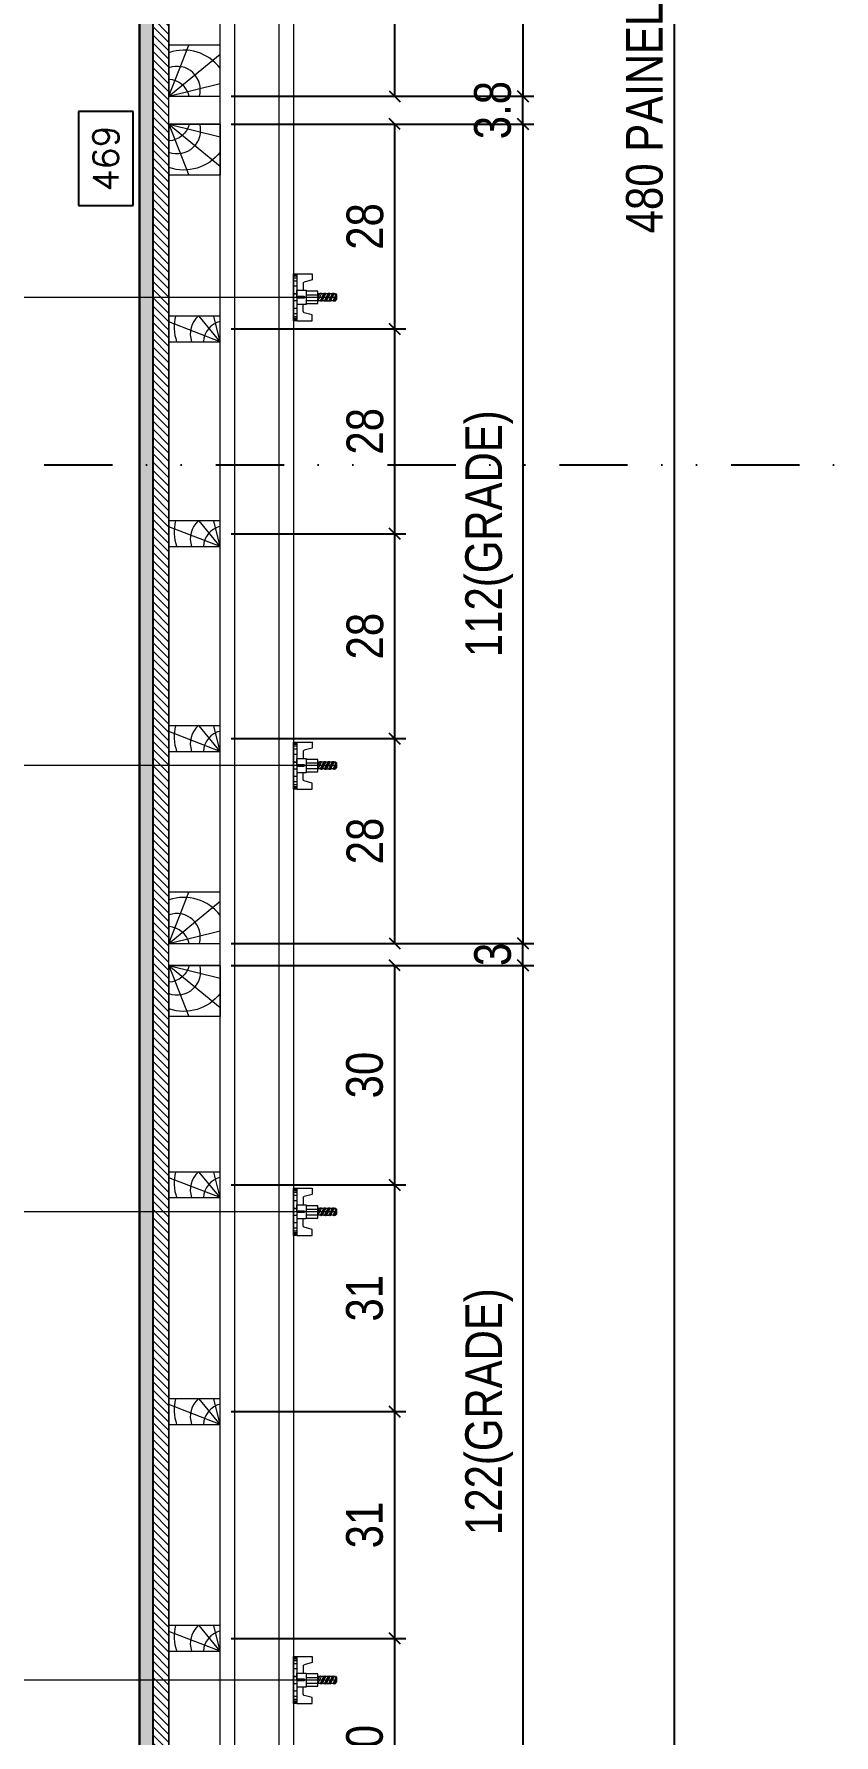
# Model space of a CAD drawing. Extents: x 13513 to 27878, y -21631 to 6985.
# Drawn here: x 18462.2 to 18608.7, y -2882.3 to -2570.7 of the extents above; entities that cross this region are included whole.
import ezdxf

# ---------------------------------------------------------------- set-up
doc = ezdxf.new("R2010")
doc.units = 0
doc.linetypes.add('DIVIDE2', pattern=[0.625, 0.25, -0.125, 0, -0.125, 0, -0.125])
for name, color, linetype in [('CHAPA', 1, 'Continuous'), ('COTA', 241, 'Continuous'), ('F-PILARES-S', 170, 'Continuous'), ('MEIO_PONT', 93, 'Continuous'), ('Nível', 160, 'Continuous'), ('SARRAFO', 251, 'Continuous')]:
    doc.layers.add(name, color=color, linetype=linetype)
for name, color, linetype, lineweight in [('Hachura', 251, 'Continuous', 9), ('Madeira', 126, 'Continuous', 18), ('Perfil Metálico', 224, 'Continuous', 18)]:
    doc.layers.add(name, color=color, linetype=linetype, lineweight=lineweight)
doc.styles.add('COTA TECNICA 2X', font='techl___.ttf', dxfattribs={"height": 10})
doc.styles.add('ROMANS', font='romans.shx')
doc.dimstyles.new('Cota Seção interna', dxfattribs={"dimtxt": 7, "dimasz": 6, "dimexe": 0.18, "dimexo": 2, "dimgap": -4, "dimtad": 3, "dimdec": 1, "dimlfac": 0.5, "dimzin": 12, "dimdsep": 46, "dimtxsty": 'ROMANS', "dimblk": 'ARCHTICK', "dimcen": 0.09, "dimse1": 1, "dimse2": 1, "dimsd1": 1, "dimsd2": 1, "dimclrd": 180, "dimclre": 5, "dimclrt": 1, "dimadec": 0, "dimazin": 3, "dimtfac": 1, "dimtdec": 1, "dimtofl": 0, "dimtmove": 0, "dimatfit": 3, "dimldrblk": 'ARCHTICK', "dimfxl": 1, "dimtolj": 1, "dimtzin": 0, "dimarcsym": 0})
doc.dimstyles.new('SECAO PILAR', dxfattribs={"dimtxt": 10, "dimasz": 3, "dimexe": 3, "dimexo": 3, "dimgap": 3, "dimtad": 1, "dimdec": 1, "dimlfac": 0.5, "dimzin": 12, "dimdsep": 46, "dimtxsty": 'COTA TECNICA 2X', "dimblk1": 'OBLIQUE', "dimblk2": 'OBLIQUE', "dimsah": 1, "dimcen": 0.9, "dimclrd": 256, "dimclre": 256, "dimclrt": 256, "dimadec": 1, "dimazin": 3, "dimtfac": 1, "dimtdec": 1, "dimtmove": 0, "dimatfit": 3, "dimfxl": 1, "dimtolj": 1, "dimtzin": 12, "dimarcsym": 0})

# ---------------------------------------------------------------- blocks, each defined once
blk = doc.blocks.new('*D497')
at = {"layer": 'COTA', "color": 180, "lineweight": -2, "transparency": 16777216}
for p, q in [((25694.85, -1949.31), (25679.85, -1949.31)), ((25679.85, -1949.31), (25679.85, -1974.98)), ((25694.85, -1974.98), (25694.85, -1949.31)), ((25679.85, -1974.98), (25694.85, -1974.98))]:
    blk.add_line(p, q, dxfattribs=at)
at = {"layer": 'Defpoints', "color": 0, "transparency": 16777216}
for p in [(25696.55, -1493.15), (25696.55, -2431.15), (25698.85, -2431.15)]:
    blk.add_point(p, dxfattribs=at)
at = {"layer": 'COTA', "color": 1, "transparency": 16777216, "insert": (25687.35, -1962.15), "char_height": 7, "attachment_point": 5, "rotation": 90, "style": 'ROMANS'}
blk.add_mtext('\\A1;469', dxfattribs=at)
blk = doc.blocks.new('_ArchTick')
at = {"color": 0, "linetype": 'ByBlock', "const_width": 0.15}
blk.add_lwpolyline([(-0.5, -0.5), (0.5, 0.5)], dxfattribs=at)
blk = doc.blocks.new('PONTALETE')
at = {"layer": 'Madeira'}
for q in [(2.71, 7), (7, 5.76), (7, 1.74)]:
    blk.add_line((0, 0), q, dxfattribs=at)
blk.add_lwpolyline([(0, 0), (7, 0), (7, 7), (0, 7)], close=True, dxfattribs=at)
for centre, radius, start, end in [((2.04, 0.06), 6.23, 37.2818, 109.0913), ((1.09, 0.9), 3.19, 343.603, 109.9847), ((-0.21, -0.78), 3.09, 14.6322, 86.0383)]:
    blk.add_arc(centre, radius, start, end, dxfattribs=at)
blk = doc.blocks.new('MEIO PONTALETE')
at = {"layer": 'Madeira'}
for q in [(2.71, 7), (3.5, 2.88), (3.5, 0.87)]:
    blk.add_line((0, 0), q, dxfattribs=at)
blk.add_lwpolyline([(0, 0), (3.5, 0), (3.5, 7), (0, 7)], close=True, dxfattribs=at)
for centre, radius, start, end in [((2.04, 0.06), 6.23, 76.4499, 109.0913), ((1.09, 0.9), 3.19, 40.9063, 109.9847), ((-0.21, -0.78), 3.09, 14.6322, 86.0383)]:
    blk.add_arc(centre, radius, start, end, dxfattribs=at)
blk = doc.blocks.new('_Oblique')
at = {"color": 0, "linetype": 'ByBlock', "lineweight": -2}
blk.add_line((-0.5, -0.5), (0.5, 0.5), dxfattribs=at)
blk = doc.blocks.new('*D551')
at = {"layer": 'COTA', "lineweight": -2, "transparency": 16777216}
for p, q in [((25721.58, -2182.74), (25804.29, -2182.74)), ((25801.29, -2182.74), (25801.29, -2426.75)), ((25721.61, -2426.75), (25804.29, -2426.75))]:
    blk.add_line(p, q, dxfattribs=at)
at = {"layer": 'Defpoints', "color": 0, "transparency": 16777216}
for p in [(25718.58, -2182.74), (25718.61, -2426.75), (25801.29, -2426.75)]:
    blk.add_point(p, dxfattribs=at)
at = {"layer": 'COTA', "lineweight": -2, "transparency": 16777216, "xscale": 3, "yscale": 3, "zscale": 3}
for p, rotation in [((25801.29, -2182.74), 90), ((25801.29, -2426.75), 270)]:
    blk.add_blockref('_Oblique', p, dxfattribs=dict(at, rotation=rotation))
at = {"layer": 'COTA', "transparency": 16777216, "insert": (25792.07, -2304.75), "char_height": 10, "attachment_point": 5, "rotation": 90, "style": 'COTA TECNICA 2X'}
blk.add_mtext('\\A1;122(GRADE)', dxfattribs=at)
blk = doc.blocks.new('*D552')
at = {"layer": 'COTA', "lineweight": -2, "transparency": 16777216}
for p, q in [((25721.59, -2242.75), (25769.29, -2242.75)), ((25766.29, -2304.75), (25766.29, -2242.75)), ((25721.59, -2304.75), (25769.29, -2304.75))]:
    blk.add_line(p, q, dxfattribs=at)
at = {"layer": 'Defpoints', "color": 0, "transparency": 16777216}
for p in [(25718.59, -2242.75), (25766.29, -2242.75), (25718.59, -2304.75)]:
    blk.add_point(p, dxfattribs=at)
at = {"layer": 'COTA', "lineweight": -2, "transparency": 16777216, "xscale": 3, "yscale": 3, "zscale": 3}
for p, rotation in [((25766.29, -2242.75), 90), ((25766.29, -2304.75), 270)]:
    blk.add_blockref('_Oblique', p, dxfattribs=dict(at, rotation=rotation))
at = {"layer": 'COTA', "transparency": 16777216, "insert": (25758.07, -2273.75), "char_height": 10, "attachment_point": 5, "rotation": 90, "style": 'COTA TECNICA 2X'}
blk.add_mtext('\\A1;31', dxfattribs=at)
blk = doc.blocks.new('*D553')
at = {"layer": 'COTA', "lineweight": -2, "transparency": 16777216}
for p, q in [((25721.59, -2182.74), (25769.29, -2182.74)), ((25766.29, -2242.75), (25766.29, -2182.74)), ((25721.59, -2242.75), (25769.29, -2242.75))]:
    blk.add_line(p, q, dxfattribs=at)
at = {"layer": 'Defpoints', "color": 0, "transparency": 16777216}
for p in [(25718.59, -2182.74), (25766.29, -2182.74), (25718.59, -2242.75)]:
    blk.add_point(p, dxfattribs=at)
at = {"layer": 'COTA', "lineweight": -2, "transparency": 16777216, "xscale": 3, "yscale": 3, "zscale": 3}
for p, rotation in [((25766.29, -2182.74), 90), ((25766.29, -2242.75), 270)]:
    blk.add_blockref('_Oblique', p, dxfattribs=dict(at, rotation=rotation))
at = {"layer": 'COTA', "transparency": 16777216, "insert": (25758.07, -2212.75), "char_height": 10, "attachment_point": 5, "rotation": 90, "style": 'COTA TECNICA 2X'}
blk.add_mtext('\\A1;30', dxfattribs=at)
blk = doc.blocks.new('*D554')
at = {"layer": 'COTA', "lineweight": -2, "transparency": 16777216}
for p, q in [((25721.59, -2366.75), (25769.29, -2366.75)), ((25766.29, -2426.75), (25766.29, -2366.75)), ((25721.56, -2426.75), (25769.29, -2426.75))]:
    blk.add_line(p, q, dxfattribs=at)
at = {"layer": 'Defpoints', "color": 0, "transparency": 16777216}
for p in [(25718.59, -2366.75), (25766.29, -2366.75), (25718.56, -2426.75)]:
    blk.add_point(p, dxfattribs=at)
at = {"layer": 'COTA', "lineweight": -2, "transparency": 16777216, "xscale": 3, "yscale": 3, "zscale": 3}
for p, rotation in [((25766.29, -2366.75), 90), ((25766.29, -2426.75), 270)]:
    blk.add_blockref('_Oblique', p, dxfattribs=dict(at, rotation=rotation))
at = {"layer": 'COTA', "transparency": 16777216, "insert": (25758.07, -2396.75), "char_height": 10, "attachment_point": 5, "rotation": 90, "style": 'COTA TECNICA 2X'}
blk.add_mtext('\\A1;30', dxfattribs=at)
blk = doc.blocks.new('*D555')
at = {"layer": 'COTA', "lineweight": -2, "transparency": 16777216}
for p, q in [((25721.59, -2304.75), (25769.29, -2304.75)), ((25766.29, -2366.75), (25766.29, -2304.75)), ((25721.59, -2366.75), (25769.29, -2366.75))]:
    blk.add_line(p, q, dxfattribs=at)
at = {"layer": 'Defpoints', "color": 0, "transparency": 16777216}
for p in [(25718.59, -2304.75), (25766.29, -2304.75), (25718.59, -2366.75)]:
    blk.add_point(p, dxfattribs=at)
at = {"layer": 'COTA', "lineweight": -2, "transparency": 16777216, "xscale": 3, "yscale": 3, "zscale": 3}
for p, rotation in [((25766.29, -2304.75), 90), ((25766.29, -2366.75), 270)]:
    blk.add_blockref('_Oblique', p, dxfattribs=dict(at, rotation=rotation))
at = {"layer": 'COTA', "transparency": 16777216, "insert": (25758.07, -2335.75), "char_height": 10, "attachment_point": 5, "rotation": 90, "style": 'COTA TECNICA 2X'}
blk.add_mtext('\\A1;31', dxfattribs=at)
blk = doc.blocks.new('*D556')
at = {"layer": 'COTA', "lineweight": -2, "transparency": 16777216}
for p, q in [((25721.58, -1721.14), (25804.29, -1721.14)), ((25801.29, -1721.14), (25801.29, -1945.15)), ((25721.61, -1945.15), (25804.29, -1945.15))]:
    blk.add_line(p, q, dxfattribs=at)
at = {"layer": 'Defpoints', "color": 0, "transparency": 16777216}
for p in [(25718.58, -1721.14), (25718.61, -1945.15), (25801.29, -1945.15)]:
    blk.add_point(p, dxfattribs=at)
at = {"layer": 'COTA', "lineweight": -2, "transparency": 16777216, "xscale": 3, "yscale": 3, "zscale": 3}
for p, rotation in [((25801.29, -1721.14), 90), ((25801.29, -1945.15), 270)]:
    blk.add_blockref('_Oblique', p, dxfattribs=dict(at, rotation=rotation))
at = {"layer": 'COTA', "transparency": 16777216, "insert": (25792.07, -1833.15), "char_height": 10, "attachment_point": 5, "rotation": 90, "style": 'COTA TECNICA 2X'}
blk.add_mtext('\\A1;112(GRADE)', dxfattribs=at)
blk = doc.blocks.new('*D559')
at = {"layer": 'COTA', "lineweight": -2, "transparency": 16777216}
for p, q in [((25721.59, -1889.15), (25769.29, -1889.15)), ((25766.29, -1945.15), (25766.29, -1889.15)), ((25721.56, -1945.15), (25769.29, -1945.15))]:
    blk.add_line(p, q, dxfattribs=at)
at = {"layer": 'Defpoints', "color": 0, "transparency": 16777216}
for p in [(25718.59, -1889.15), (25766.29, -1889.15), (25718.56, -1945.15)]:
    blk.add_point(p, dxfattribs=at)
at = {"layer": 'COTA', "lineweight": -2, "transparency": 16777216, "xscale": 3, "yscale": 3, "zscale": 3}
for p, rotation in [((25766.29, -1889.15), 90), ((25766.29, -1945.15), 270)]:
    blk.add_blockref('_Oblique', p, dxfattribs=dict(at, rotation=rotation))
at = {"layer": 'COTA', "transparency": 16777216, "insert": (25758.19, -1917.15), "char_height": 10, "attachment_point": 5, "rotation": 90, "style": 'COTA TECNICA 2X'}
blk.add_mtext('\\A1;28', dxfattribs=at)
blk = doc.blocks.new('*D561')
at = {"layer": 'COTA', "lineweight": -2, "transparency": 16777216}
for p, q in [((25721.58, -1952.74), (25804.29, -1952.74)), ((25801.29, -1952.74), (25801.29, -2176.75)), ((25721.61, -2176.75), (25804.29, -2176.75))]:
    blk.add_line(p, q, dxfattribs=at)
at = {"layer": 'Defpoints', "color": 0, "transparency": 16777216}
for p in [(25718.58, -1952.74), (25718.61, -2176.75), (25801.29, -2176.75)]:
    blk.add_point(p, dxfattribs=at)
at = {"layer": 'COTA', "lineweight": -2, "transparency": 16777216, "xscale": 3, "yscale": 3, "zscale": 3}
for p, rotation in [((25801.29, -1952.74), 90), ((25801.29, -2176.75), 270)]:
    blk.add_blockref('_Oblique', p, dxfattribs=dict(at, rotation=rotation))
at = {"layer": 'COTA', "transparency": 16777216, "insert": (25792.07, -2064.75), "char_height": 10, "attachment_point": 5, "rotation": 90, "style": 'COTA TECNICA 2X'}
blk.add_mtext('\\A1;112(GRADE)', dxfattribs=at)
blk = doc.blocks.new('*D562')
at = {"layer": 'COTA', "lineweight": -2, "transparency": 16777216}
for p, q in [((25721.59, -2008.75), (25769.29, -2008.75)), ((25766.29, -2064.75), (25766.29, -2008.75)), ((25721.59, -2064.75), (25769.29, -2064.75))]:
    blk.add_line(p, q, dxfattribs=at)
at = {"layer": 'Defpoints', "color": 0, "transparency": 16777216}
for p in [(25718.59, -2008.75), (25766.29, -2008.75), (25718.59, -2064.75)]:
    blk.add_point(p, dxfattribs=at)
at = {"layer": 'COTA', "lineweight": -2, "transparency": 16777216, "xscale": 3, "yscale": 3, "zscale": 3}
for p, rotation in [((25766.29, -2008.75), 90), ((25766.29, -2064.75), 270)]:
    blk.add_blockref('_Oblique', p, dxfattribs=dict(at, rotation=rotation))
at = {"layer": 'COTA', "transparency": 16777216, "insert": (25758.19, -2036.75), "char_height": 10, "attachment_point": 5, "rotation": 90, "style": 'COTA TECNICA 2X'}
blk.add_mtext('\\A1;28', dxfattribs=at)
blk = doc.blocks.new('*D563')
at = {"layer": 'COTA', "lineweight": -2, "transparency": 16777216}
for p, q in [((25721.59, -1952.74), (25769.29, -1952.74)), ((25766.29, -2008.75), (25766.29, -1952.74)), ((25721.59, -2008.75), (25769.29, -2008.75))]:
    blk.add_line(p, q, dxfattribs=at)
at = {"layer": 'Defpoints', "color": 0, "transparency": 16777216}
for p in [(25718.59, -1952.74), (25766.29, -1952.74), (25718.59, -2008.75)]:
    blk.add_point(p, dxfattribs=at)
at = {"layer": 'COTA', "lineweight": -2, "transparency": 16777216, "xscale": 3, "yscale": 3, "zscale": 3}
for p, rotation in [((25766.29, -1952.74), 90), ((25766.29, -2008.75), 270)]:
    blk.add_blockref('_Oblique', p, dxfattribs=dict(at, rotation=rotation))
at = {"layer": 'COTA', "transparency": 16777216, "insert": (25758.19, -1980.75), "char_height": 10, "attachment_point": 5, "rotation": 90, "style": 'COTA TECNICA 2X'}
blk.add_mtext('\\A1;28', dxfattribs=at)
blk = doc.blocks.new('*D564')
at = {"layer": 'COTA', "lineweight": -2, "transparency": 16777216}
for p, q in [((25721.59, -2120.75), (25769.29, -2120.75)), ((25766.29, -2176.75), (25766.29, -2120.75)), ((25721.56, -2176.75), (25769.29, -2176.75))]:
    blk.add_line(p, q, dxfattribs=at)
at = {"layer": 'Defpoints', "color": 0, "transparency": 16777216}
for p in [(25718.59, -2120.75), (25766.29, -2120.75), (25718.56, -2176.75)]:
    blk.add_point(p, dxfattribs=at)
at = {"layer": 'COTA', "lineweight": -2, "transparency": 16777216, "xscale": 3, "yscale": 3, "zscale": 3}
for p, rotation in [((25766.29, -2120.75), 90), ((25766.29, -2176.75), 270)]:
    blk.add_blockref('_Oblique', p, dxfattribs=dict(at, rotation=rotation))
at = {"layer": 'COTA', "transparency": 16777216, "insert": (25758.19, -2148.75), "char_height": 10, "attachment_point": 5, "rotation": 90, "style": 'COTA TECNICA 2X'}
blk.add_mtext('\\A1;28', dxfattribs=at)
blk = doc.blocks.new('*D565')
at = {"layer": 'COTA', "lineweight": -2, "transparency": 16777216}
for p, q in [((25721.59, -2064.75), (25769.29, -2064.75)), ((25766.29, -2120.75), (25766.29, -2064.75)), ((25721.59, -2120.75), (25769.29, -2120.75))]:
    blk.add_line(p, q, dxfattribs=at)
at = {"layer": 'Defpoints', "color": 0, "transparency": 16777216}
for p in [(25718.59, -2064.75), (25766.29, -2064.75), (25718.59, -2120.75)]:
    blk.add_point(p, dxfattribs=at)
at = {"layer": 'COTA', "lineweight": -2, "transparency": 16777216, "xscale": 3, "yscale": 3, "zscale": 3}
for p, rotation in [((25766.29, -2064.75), 90), ((25766.29, -2120.75), 270)]:
    blk.add_blockref('_Oblique', p, dxfattribs=dict(at, rotation=rotation))
at = {"layer": 'COTA', "transparency": 16777216, "insert": (25758.19, -2092.75), "char_height": 10, "attachment_point": 5, "rotation": 90, "style": 'COTA TECNICA 2X'}
blk.add_mtext('\\A1;28', dxfattribs=at)
blk = doc.blocks.new('*D567')
at = {"layer": 'COTA', "lineweight": -2, "transparency": 16777216}
for p, q in [((25721.59, -1945.15), (25804.29, -1945.15)), ((25801.29, -1952.75), (25801.29, -1945.15)), ((25721.59, -1952.75), (25804.29, -1952.75))]:
    blk.add_line(p, q, dxfattribs=at)
at = {"layer": 'Defpoints', "color": 0, "transparency": 16777216}
for p in [(25718.59, -1945.15), (25801.29, -1945.15), (25718.59, -1952.75)]:
    blk.add_point(p, dxfattribs=at)
at = {"layer": 'COTA', "lineweight": -2, "transparency": 16777216, "xscale": 3, "yscale": 3, "zscale": 3}
for p, rotation in [((25801.29, -1945.15), 90), ((25801.29, -1952.75), 270)]:
    blk.add_blockref('_Oblique', p, dxfattribs=dict(at, rotation=rotation))
at = {"layer": 'COTA', "transparency": 16777216, "insert": (25793.05, -1948.95), "char_height": 10, "attachment_point": 5, "rotation": 90, "style": 'COTA TECNICA 2X'}
blk.add_mtext('\\A1;3.8', dxfattribs=at)
blk = doc.blocks.new('*D568')
at = {"layer": 'COTA', "lineweight": -2, "transparency": 16777216}
for p, q in [((25721.59, -2176.75), (25804.29, -2176.75)), ((25801.29, -2182.75), (25801.29, -2176.75)), ((25721.59, -2182.75), (25804.29, -2182.75))]:
    blk.add_line(p, q, dxfattribs=at)
at = {"layer": 'Defpoints', "color": 0, "transparency": 16777216}
for p in [(25718.59, -2176.75), (25801.29, -2176.75), (25718.59, -2182.75)]:
    blk.add_point(p, dxfattribs=at)
at = {"layer": 'COTA', "lineweight": -2, "transparency": 16777216, "xscale": 3, "yscale": 3, "zscale": 3}
for p, rotation in [((25801.29, -2176.75), 90), ((25801.29, -2182.75), 270)]:
    blk.add_blockref('_Oblique', p, dxfattribs=dict(at, rotation=rotation))
at = {"layer": 'COTA', "transparency": 16777216, "insert": (25793.07, -2179.75), "char_height": 10, "attachment_point": 5, "rotation": 90, "style": 'COTA TECNICA 2X'}
blk.add_mtext('\\A1;3', dxfattribs=at)
blk = doc.blocks.new('C')
at = {"layer": 'Hachura', "color": 0}
for p, q in [((0, 3.22), (0, -3.22)), ((0.45, 3.22), (0, 3.22)), ((0.46, 3.16), (0, 3.16)), ((0.46, 3.05), (0, 3.05)), ((0.46, 2.88), (0, 2.88)), ((0, 2.75), (0, -1.16)), ((0.46, 2.65), (0, 2.65)), ((0.45, -3.23), (0.45, 3.22)), ((0.45, 3.22), (2.58, 3.22)), ((2.58, 2.39), (1.47, 2.09)), ((2.58, 3.22), (2.58, 2.39)), ((0.46, 2.23), (0, 2.23)), ((0.46, 1.51), (0, 1.51)), ((0.39, 0.49), (0.17, 0.49)), ((1.74, 0.97), (0.45, 0.97)), ((1.45, 0.1), (0.45, 0.1)), ((1.35, 1.94), (1.35, 0.96)), ((1.74, -0.97), (1.74, 0.97)), ((1.74, 0.97), (1.74, 0.84)), ((1.74, 0.97), (1.74, 0.84)), ((1.74, 0.84), (3.35, 0.84)), ((3.35, 0.45), (1.74, 0.45)), ((3.32, 0.84), (3.32, -0.84)), ((3.35, 0.84), (3.35, -0.84)), ((3.68, 0.45), (3.35, 0.45)), ((3.84, -0.52), (3.35, 0.45)), ((3.35, 0.06), (3.67, -0.57)), ((3.68, 0.45), (4.16, -0.52)), ((3.72, 0.5), (4.25, -0.57)), ((4.37, -0.55), (3.83, 0.53)), ((4.15, 0.45), (3.93, 0.45)), ((4.42, -0.52), (3.93, 0.45)), ((4.15, 0.45), (4.26, 0.45)), ((4.26, 0.45), (4.74, -0.52)), ((4.3, 0.5), (4.83, -0.57)), ((4.95, -0.55), (4.41, 0.53)), ((4.51, 0.45), (4.84, 0.45)), ((5, -0.52), (4.51, 0.45)), ((4.84, 0.45), (5.32, -0.52)), ((4.88, 0.5), (5.41, -0.57)), ((5.53, -0.55), (4.99, 0.53)), ((5.58, -0.52), (5.09, 0.45)), ((5.42, 0.45), (5.09, 0.45)), ((5.58, -0.52), (5.09, 0.45)), ((5.42, 0.45), (5.74, -0.19)), ((5.46, 0.5), (5.74, -0.07)), ((5.74, 0.19), (5.57, 0.53)), ((5.74, 0.32), (5.68, 0.45)), ((5.68, 0.45), (5.74, 0.45)), ((5.74, 0.45), (5.9, 0.29)), ((5.74, 0.45), (5.74, -0.52)), ((5.9, -0.36), (5.9, 0.29)), ((0.45, 0), (0, 0)), ((0.46, -1.52), (0, -1.52)), ((0.46, -2.23), (0, -2.23)), ((0.08, -0.48), (0.29, -0.48)), ((0.29, -0.48), (0.4, -0.48)), ((0.45, 0), (0.45, -0.97)), ((0.45, -0.16), (1.45, -0.16)), ((0.45, -0.65), (0.45, -0.32)), ((0.45, -3.23), (0.45, -0.65)), ((0.45, -0.97), (1.74, -0.97)), ((1.35, -1.94), (1.35, -0.97)), ((2.58, -2.39), (1.47, -2.1)), ((3.35, -0.32), (1.74, -0.32)), ((3.35, -0.84), (1.74, -0.84)), ((3.35, -0.07), (3.58, -0.52)), ((3.35, -0.52), (3.58, -0.52)), ((3.84, -0.52), (4.16, -0.52)), ((4.42, -0.52), (4.74, -0.52)), ((4.63, -0.52), (4.74, -0.52)), ((5, -0.52), (5.32, -0.52)), ((5.58, -0.52), (5.74, -0.52)), ((5.74, -0.52), (5.9, -0.36)), ((5.74, -0.52), (5.74, -0.52)), ((0.46, -2.65), (0, -2.65)), ((0.46, -2.88), (0, -2.88)), ((0.46, -3.05), (0, -3.05)), ((0.46, -3.16), (0, -3.16)), ((0, -3.22), (2.57, -3.22)), ((2.58, -3.23), (2.58, -2.39))]:
    blk.add_line(p, q, dxfattribs=at)
for centre, radius, start, end in [((1.52, 1.94), 0.161, 104.7436, 180), ((1.44, -0.03), 0.129, 272.695, 87.305), ((3.81, 0.39), 0.143, 25.5688, 154.4312), ((4.39, 0.39), 0.143, 25.5688, 154.4312), ((4.97, 0.39), 0.143, 25.5688, 154.4312), ((5.55, 0.39), 0.143, 25.5688, 154.4312), ((0.17, -0.37), 0.174, 221.744, 317.8592), ((1.52, -1.94), 0.161, 180, 255.2564), ((3.71, -0.4), 0.174, 222.1408, 318.256), ((4.29, -0.4), 0.174, 222.1408, 318.256), ((4.87, -0.4), 0.174, 222.1408, 318.256), ((5.45, -0.4), 0.174, 222.1408, 318.256), ((5.61, -0.4), 0.174, 317.8592, 318.256)]:
    blk.add_arc(centre, radius, start, end, dxfattribs=at)
blk = doc.blocks.new('*D578')
at = {"layer": 'COTA', "linetype": 'ByBlock', "lineweight": -2, "transparency": 16777216}
for p, q in [((25699.6, -1471.07), (25845.67, -1471.07)), ((25842.67, -1471.07), (25842.67, -2431.15)), ((25721.55, -2431.15), (25845.67, -2431.15))]:
    blk.add_line(p, q, dxfattribs=at)
at = {"layer": 'Defpoints', "color": 0, "linetype": 'ByBlock', "transparency": 16777216}
for p in [(25696.6, -1471.07), (25718.55, -2431.15), (25842.67, -2431.15)]:
    blk.add_point(p, dxfattribs=at)
at = {"layer": 'COTA', "linetype": 'ByBlock', "lineweight": -2, "transparency": 16777216, "xscale": 3, "yscale": 3, "zscale": 3}
for p, rotation in [((25842.67, -1471.07), 90), ((25842.67, -2431.15), 270)]:
    blk.add_blockref('_Oblique', p, dxfattribs=dict(at, rotation=rotation))
at = {"layer": 'COTA', "linetype": 'ByBlock', "transparency": 16777216, "insert": (25834.55, -1951.11), "char_height": 10, "attachment_point": 5, "rotation": 90, "style": 'COTA TECNICA 2X'}
blk.add_mtext('\\A1;480 PAINEL', dxfattribs=at)
blk = doc.blocks.new('A$C158c4ecb')
at = {"layer": 'Hachura'}
h = blk.add_hatch(color=256, dxfattribs=at)
h.dxf.hatch_style = 1
h.paths.add_polyline_path([(562.22, 160.99), (562.22, 1120.99), (565.82, 1120.99), (565.82, 160.99)])
h = blk.add_hatch(dxfattribs=at)
h.set_pattern_fill('ANSI31', color=256, scale=0.5, angle=270, style=0)
h.set_pattern_definition([(315, (23035.6786, -8378.4874), (1.12253202, 1.12253202), [])])
h.paths.add_polyline_path([(565.84, 160.99), (570.24, 160.99), (570.22, 1120.99), (565.82, 1120.99)])
at = {"layer": 'CHAPA'}
blk.add_lwpolyline([(562.22, 160.99), (562.22, 1120.99), (565.82, 1120.99), (565.82, 160.99)], close=True, dxfattribs=at)
at = {"layer": 'F-PILARES-S', "linetype": 'Continuous'}
blk.add_lwpolyline([(562.22, 160.99), (562.22, 1098.99), (512.22, 1098.99), (512.22, 198.99), (72.22, 198.99), (72.22, 160.99), (562.22, 160.99)], dxfattribs=at)
at = {"layer": 'Hachura'}
for p, q in [((615.74, 592.01), (463.25, 592.01)), ((615.74, 464.01), (463.25, 464.01)), ((615.74, 342.01), (463.25, 342.01)), ((615.74, 214.01), (463.25, 214.01))]:
    blk.add_line(p, q, dxfattribs=at)
blk.add_lwpolyline([(570.26, 1120.99), (565.82, 1120.99), (565.82, 160.99), (570.26, 160.99)], close=True, dxfattribs=at)
at = {"layer": 'Madeira'}
for points in [[(584.26, 870.99), (570.26, 870.99), (570.26, 646.99), (584.26, 646.99)], [(584.26, 639.39), (570.26, 639.39), (570.26, 415.39), (584.26, 415.39)], [(584.26, 409.39), (570.26, 409.39), (570.26, 165.39), (584.26, 165.39)]]:
    blk.add_lwpolyline(points, close=True, dxfattribs=at)
at = {"layer": 'Perfil Metálico'}
for points in [[(584.26, 1177.64), (604.26, 1177.64), (604.26, 95.54), (584.26, 95.54)], [(600.26, 95.54), (588.26, 95.54), (588.26, 1177.64), (600.26, 1177.64)]]:
    blk.add_lwpolyline(points, close=True, dxfattribs=at)
at = {"layer": 'SARRAFO'}
blk.add_lwpolyline([(570.26, 1120.99), (562.22, 1120.99), (562.22, 160.99), (570.22, 160.99)], dxfattribs=at)
at = {"layer": 'Hachura', "linetype": 'Continuous', "xscale": -2, "yscale": 2, "zscale": 2, "rotation": 180}
for p in [(604.26, 592), (604.26, 464), (604.26, 342), (604.26, 214)]:
    blk.add_blockref('C', p, dxfattribs=at)
at = {"layer": 'MEIO_PONT', "xscale": 2, "yscale": 2, "zscale": 2}
for p in [(570.26, 646.99), (570.26, 415.39)]:
    blk.add_blockref('PONTALETE', p, dxfattribs=at)
at = {"layer": 'MEIO_PONT'}
for name, p, xscale, yscale, zscale, rotation in [('PONTALETE', (570.26, 639.39), -2, 2, 2, 180), ('MEIO PONTALETE', (584.26, 579.89), 1.999999997962732, 1.999999997962732, 1.999999997962732, 90), ('MEIO PONTALETE', (584.26, 523.89), 1.999999997962732, 1.999999997962732, 1.999999997962732, 90), ('MEIO PONTALETE', (584.26, 467.89), 1.999999997962732, 1.999999997962732, 1.999999997962732, 90), ('PONTALETE', (570.26, 409.39), -2, 2, 2, 180), ('MEIO PONTALETE', (584.26, 345.89), 1.999999997962732, 1.999999997962732, 1.999999997962732, 90), ('MEIO PONTALETE', (584.26, 283.89), 1.999999997962732, 1.999999997962732, 1.999999997962732, 90), ('MEIO PONTALETE', (584.26, 221.89), 1.999999997962732, 1.999999997962732, 1.999999997962732, 90)]:
    blk.add_blockref(name, p, dxfattribs=dict(at, xscale=xscale, yscale=yscale, zscale=zscale, rotation=rotation))
at = {"layer": 'COTA', "linetype": 'ByBlock'}
dim = blk.add_linear_dim(base=(708.33, 160.99), p1=(562.26, 1121.06), p2=(584.22, 160.99), angle=270, text='<> PAINEL', dimstyle='SECAO PILAR', override={"dimtmove": 1}, dxfattribs=at)
dim.commit()
dim.dimension.update_dxf_attribs({"geometry": '*D578', "text_midpoint": (700.21, 641.03), "insert": (-25134.34, 2592.14)})
at = {"layer": 'COTA'}
for base, p1, p2, dimstyle, picture, middle in [((564.51, 160.99), (562.22, 1098.99), (562.22, 160.99), 'Cota Seção interna', '*D497', (564.51, 629.99)), ((666.95, 646.99), (584.26, 639.39), (584.26, 646.99), 'SECAO PILAR', '*D567', (666.95, 643.19)), ((666.95, 415.39), (584.26, 409.39), (584.26, 415.39), 'SECAO PILAR', '*D568', (666.95, 412.39))]:
    dim = blk.add_linear_dim(base=base, p1=p1, p2=p2, angle=90, dimstyle=dimstyle, dxfattribs=at)
    dim.commit()
    dim.dimension.update_dxf_attribs({"geometry": picture, "text_midpoint": middle, "dimtype": 128, "insert": (-25134.34, 2592.14)})
for base, p1, p2, picture, middle in [((666.95, 646.99), (584.24, 870.99), (584.27, 646.99), '*D556', (657.73, 758.99)), ((666.95, 415.39), (584.24, 639.39), (584.27, 415.39), '*D561', (657.73, 527.39)), ((666.95, 165.39), (584.24, 409.39), (584.27, 165.39), '*D551', (657.73, 287.39))]:
    dim = blk.add_linear_dim(base=base, p1=p1, p2=p2, angle=90, text='<>(GRADE)', dimstyle='SECAO PILAR', dxfattribs=at)
    dim.commit()
    dim.dimension.update_dxf_attribs({"geometry": picture, "text_midpoint": middle, "insert": (-25134.34, 2592.14)})
for base, p1, p2, picture, middle in [((631.95, 702.99), (584.23, 646.99), (584.26, 702.99), '*D559', (623.86, 674.99)), ((631.95, 639.39), (584.26, 583.39), (584.26, 639.39), '*D563', (623.86, 611.39)), ((631.95, 583.39), (584.26, 527.39), (584.26, 583.39), '*D562', (623.86, 555.39)), ((631.95, 527.39), (584.26, 471.39), (584.26, 527.39), '*D565', (623.86, 499.39)), ((631.95, 471.39), (584.23, 415.39), (584.26, 471.39), '*D564', (623.86, 443.39)), ((631.95, 409.39), (584.26, 349.39), (584.26, 409.39), '*D553', (623.73, 379.39)), ((631.95, 349.39), (584.26, 287.39), (584.26, 349.39), '*D552', (623.73, 318.39)), ((631.95, 287.39), (584.26, 225.39), (584.26, 287.39), '*D555', (623.73, 256.39)), ((631.95, 225.39), (584.23, 165.39), (584.26, 225.39), '*D554', (623.73, 195.39))]:
    dim = blk.add_linear_dim(base=base, p1=p1, p2=p2, angle=90, dimstyle='SECAO PILAR', dxfattribs=at)
    dim.commit()
    dim.dimension.update_dxf_attribs({"geometry": picture, "text_midpoint": middle, "insert": (-25134.34, 2592.14)})

msp = doc.modelspace()

# ---------------------------------------------------------------- linework, layer by layer
at = {"layer": 'Nível', "color": 4, "linetype": 'DIVIDE2', "ltscale": 50}
msp.add_line((17583.47, -2649.59), (21417.65, -2649.59), dxfattribs=at)

# ---------------------------------------------------------------- block references
at = {"xscale": 0.6702271855752256, "yscale": 0.6702271855752256, "zscale": 0.6702271855752256}
msp.add_blockref('A$C158c4ecb', (18104.73, -3015.68), dxfattribs=at)

doc.saveas('drawing.dxf')
